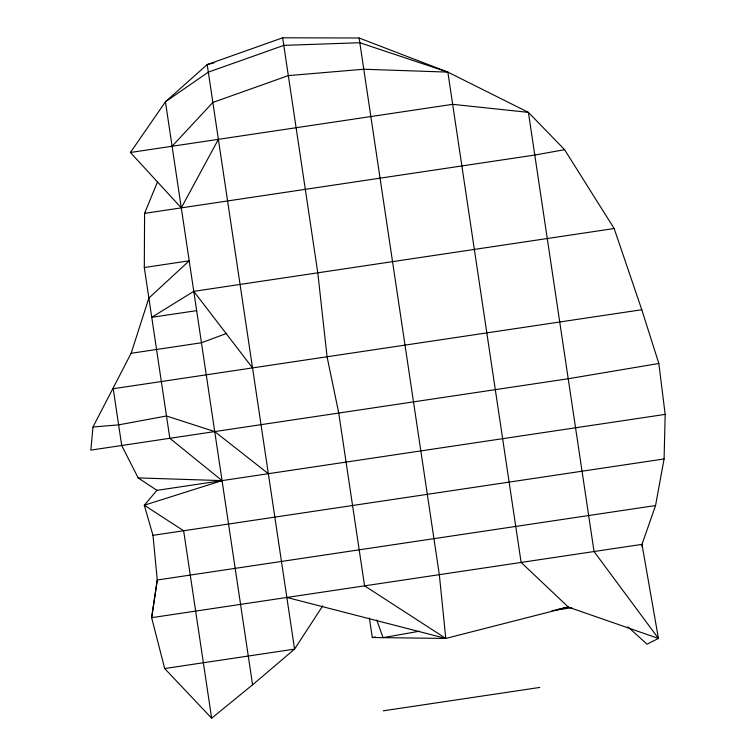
<?xml version="1.0" encoding="UTF-8"?>
<svg xmlns="http://www.w3.org/2000/svg" width="756" height="756" viewBox="0 0 756 756"><rect width="100%" height="100%" fill="white"/><g stroke="black" fill="none" stroke-linecap="round" stroke-linejoin="round"><path stroke-width="1.13" d="M322.717 605.868L294.566 649.12L252.58 684.823L211.652 718.2L164.676 668.54L151.644 617.652L157.267 580.003L152.977 535.333L144.292 505.225L222.066 480.618L169.826 438.3L144.301 267.52L144.585 213.362L157.456 181.979M642.118 546.711L641.995 544.367L655.556 505.537L664.089 458.949L665.167 414.392L658.835 363.475L641.787 309.733L614.155 228.529L564.6 149.688L528.406 112.37L447.845 72.113L359.109 37.989L282.668 37.8L207.201 64.572L165.441 101.786L130.419 152.485L181.298 207.872L218.371 139.34M144.301 267.52L189.208 260.811L148.866 298.072L131.128 353.279L92.997 426.97L90.833 450.103L568.219 378.756L658.835 363.475M665.167 414.392L156.946 490.351L144.292 505.225L183.642 530.75L211.652 718.2M172.094 146.258L212.861 102.447L288.31 75.609L363.778 69.24L447.845 72.113L521.13 562.436L568.37 607.115L658.438 638.442L641.995 544.367L151.654 617.671L157.267 580.003L655.556 505.537M614.155 228.529L193.772 291.353L151.739 317.303L196.664 310.65M226.611 333.424L201.455 342.77L131.128 353.279M369.372 617.983L372.292 637.506L445.794 638.442L568.37 607.115L563.702 607.862M214.061 62.852L207.201 64.572L294.566 649.12L164.676 668.54M558.117 609.241L568.37 607.115M564.6 149.688L534.785 155.046L144.585 213.362M419.618 631.184L383.046 637.648L376.753 620.005M130.419 152.485L452.664 104.328L528.406 112.37L594.046 551.53L658.438 638.442L647.042 644.169L627.886 626.837M641.787 309.733L113.22 388.726L121.707 445.492L138.159 477.905L156.946 490.351M152.977 535.333L664.089 458.949M372.292 637.506L375.798 636.987M551.993 610.65L571.678 607.711M383.245 710.829L539.803 687.431M92.997 426.97L118.626 424.872L166.49 415.989L214.732 431.591L268.342 473.7M138.159 477.905L222.066 480.618M286.836 597.448L445.794 638.442L439.321 574.654L359.109 37.989M447.845 72.113L359.818 42.723L283.793 45.379L208.335 72.141L165.441 101.786L252.58 684.823M445.794 638.442L364.572 585.824L338.745 413.05L327.074 356.766L317.785 272.821L282.668 37.8M193.772 291.353L252.532 367.907"/></g></svg>
